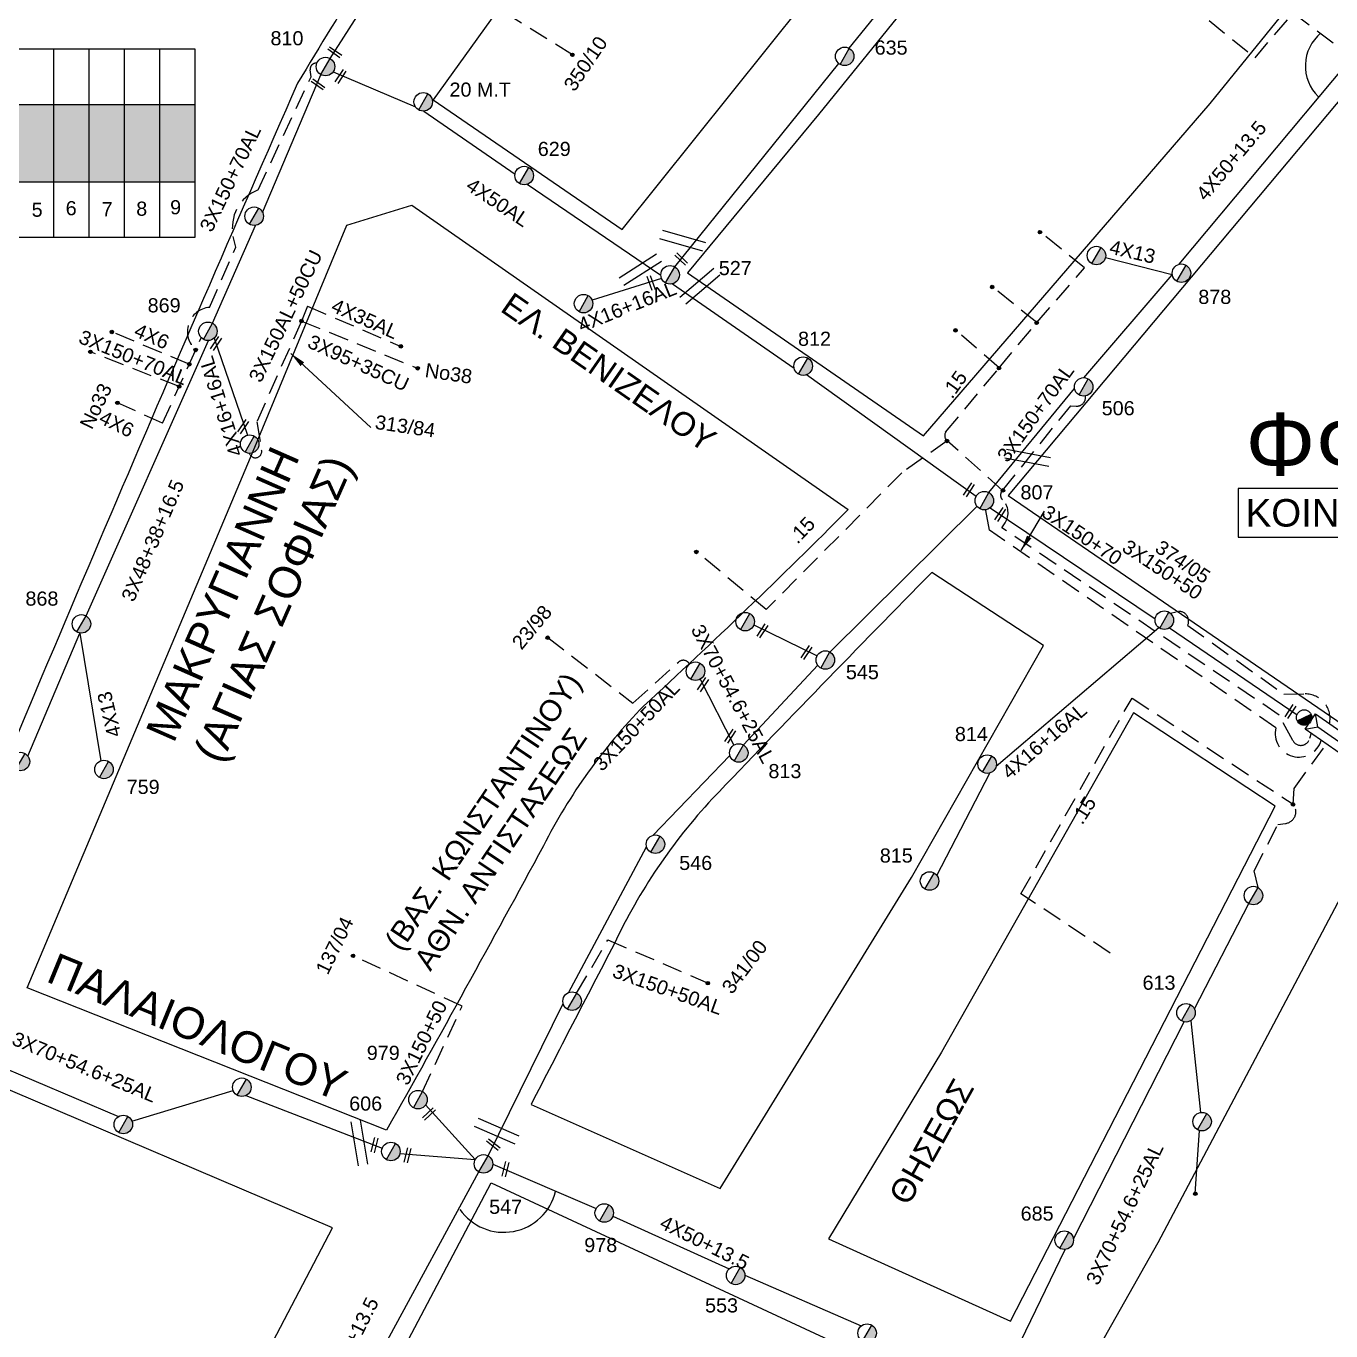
# Model space of a CAD drawing. Header units: millimetres. Extents: x 4486 to 5741, y 824 to 1856.
# Drawn here: x 5243.5 to 5409.6, y 1099.8 to 1265.9 of the extents above; entities that cross this region are included whole.
import ezdxf
from ezdxf.enums import TextEntityAlignment as Align

# ---------------------------------------------------------------- set-up
doc = ezdxf.new("R2010")
doc.units = ezdxf.units.MM
doc.linetypes.add('DASHED', pattern=[19.05, 12.7, -6.35])
for name, color, linetype in [('Ασφαλειοκιβώτια Χ.Τ 9 αναχωρήσεων', 7, 'Continuous'), ('Γέφυρες Εναερίου Δικτύου', 7, 'Continuous'), ('Γυμνά εναέρια ΧΤ (3Φ)   4x35AL', 7, 'Continuous'), ('Γυμνά εναέρια ΧΤ (3Φ)   4x50AL', 7, 'Continuous'), ('Γυμνά εναέρια ΧΤ και ΦΟΠ (3Φ)   4x16+16AL', 7, 'Continuous'), ('Επιγραφές - Σχήματα', 7, 'Continuous'), ('Καλώδια ΧΤ   3x150+50AL', 7, 'DASHED'), ('Καλώδια ΧΤ   3x150+70AL', 7, 'DASHED'), ('Καλώδια ΧΤ   3x150AL+50CU', 7, 'DASHED'), ('Καλώδια ΧΤ   3x48+38+16.5', 7, 'DASHED'), ('Καλώδια ΧΤ   3x95+35CU', 7, 'DASHED'), ('Καλώδια ΧΤ   4x13', 7, 'DASHED'), ('Καλώδια ΧΤ   4x50+13.5', 7, 'Continuous'), ('Μηχανική τομή', 7, 'Continuous'), ('Στύλος ΦΜ', 7, 'Continuous'), ('Στύλος ΦΜ @ 1', 7, 'Continuous'), ('Συνδέσεις', 7, 'Continuous'), ('Συνεστραμμένα ΧΤ   3x70+54.6+25AL', 7, 'SYN_LINE'), ('Τομή', 7, 'Continuous'), ('Υποσταθμός εναέριος 2 στύλων', 7, 'Continuous'), ('Υποσταθμός πόλεως', 7, 'Continuous'), ('Υπόβαθρο ΔΕΗ', 7, 'Continuous'), ('Υπόγεια Καλώδια Δικτύου ΧΤ   .15', 7, 'DASHED'), ('Υπόγεια καλώδια Παροχών ΧΤ   4x6', 7, 'DASHED')]:
    doc.layers.add(name, color=color, linetype=linetype)
doc.styles.get("Standard").update_dxf_attribs({"font": 'ARIAL.TTF'})
doc.linetypes.add('SYN_LINE', pattern='A,0.5,-0.0001,["/\\/\\/\\/",Standard,S=0.1,R=0,X=0,Y=-0.05],-0.25', length=0.7501)
doc.dimstyles.new('ISO-25', dxfattribs={"dimtxt": 2.5, "dimasz": 2.5, "dimexe": 1.25, "dimexo": 0.625, "dimtad": 1, "dimtxsty": 'Standard', "dimcen": 2.5, "dimadec": 0, "dimazin": 0, "dimtfac": 1, "dimtmove": 0, "dimatfit": 3, "dimfxl": 1, "dimarcsym": 0})

# ---------------------------------------------------------------- blocks, each defined once
blk = doc.blocks.new('ΥΠΑΡΧΩΝ ΤΣΙΜΕΝΤΕΝΙΟΣ ΣΤΥΛΟΣ')
at = {"layer": 'Στύλος ΦΜ'}
blk.add_hatch(color=7, dxfattribs=at).paths.add_polyline_path([(-1.29, -2.28, 0.574793), (2.62, 0, 0.268822), (1.3, 2.27)])
at = {"layer": 'Στύλος ΦΜ', "color": 7}
blk.add_line((-1.29, -2.28), (1.3, 2.27), dxfattribs=at)
blk.add_circle((0, 0), 2.62, dxfattribs=at)
at = {"layer": 'Στύλος ΦΜ', "flags": 4}
for tag, p in [('ΑΡΙΘΜΟΣ', (-4.68, 8.05)), ('ΤΥΠΟΣ', (-4.91, 3.03))]:
    blk.add_attdef(tag, p, '', height=4, dxfattribs=at)
blk = doc.blocks.new('ΥΠΟΣΤΑΘΜΟΣ ΕΝΑΕΡΙΟΣ ΕΠΙ 2 ΣΤΥΛΩΝ')
at = {"layer": 'Υποσταθμός εναέριος 2 στύλων', "linetype": 'Continuous'}
for points in [[(-11.97, -2.11, 0.574793), (-8.45, -0.07, 0.268822), (-9.64, 1.98)], [(9.68, -2.15, 0.574793), (13.19, -0.1, 0.268822), (12.01, 1.95)]]:
    blk.add_hatch(color=256, dxfattribs=at).paths.add_polyline_path(points)
for p, q in [((-11.97, -2.11), (-9.64, 1.98)), ((9.68, -2.15), (12.01, 1.95))]:
    blk.add_line(p, q, dxfattribs=at)
for centre in [(-10.81, -0.07), (10.84, -0.1)]:
    blk.add_circle(centre, 2.36, dxfattribs=at)
at = {"layer": 'Υποσταθμός πόλεως', "linetype": 'Continuous', "ltscale": 40}
blk.add_lwpolyline([(-8.57, 2.82), (8.57, 2.82), (8.57, -2.82), (-8.57, -2.82)], close=True, dxfattribs=at)
for points in [[(-5.75, 0), (-8.57, 2.82)], [(-8.57, -2.82), (-5.75, 0)], [(-5.75, 0), (5.75, 0)], [(5.75, 0), (8.57, 2.82)], [(8.57, -2.82), (5.75, 0)]]:
    blk.add_lwpolyline(points, dxfattribs=at)
at = {"layer": 'Υποσταθμός εναέριος 2 στύλων', "ltscale": 40, "flags": 1}
for tag, p in [('ΜΕΤΑΣΧΗΜΑΤΙΣΜΟΣ', (14.09, 2.51)), ('ΙΣΧΥΣ', (14.07, -0.28)), ('ΑΡΙΘΜΟΣ', (14.19, -3))]:
    blk.add_attdef(tag, p, '', height=1.8, dxfattribs=at)
blk = doc.blocks.new('ΑΣΦΑΛΕΙΟΚΙΒΩΤΙΟ ΥΠΟΣΤΑΘΜΟΥ 9 ΑΝΑΧΩΡΗΣΕΩΝ')
at = {"layer": 'Ασφαλειοκιβώτια Χ.Τ 9 αναχωρήσεων', "ltscale": 40}
for p, q in [((-23.8, 40.36), (24.02, 40.36)), ((-9.72, 40.36), (-9.72, -40.64)), ((9.94, 40.36), (9.94, -40.64)), ((-23.8, 31.36), (24.02, 31.36)), ((-23.8, 22.36), (24.02, 22.36)), ((-23.8, 13.36), (24.02, 13.36)), ((-23.8, 4.36), (24.02, 4.36)), ((-23.8, -4.64), (24.02, -4.64)), ((-23.8, -13.64), (24.02, -13.64)), ((-23.8, -22.64), (24.02, -22.64)), ((-23.8, -31.64), (24.02, -31.64))]:
    blk.add_line(p, q, dxfattribs=at)
at = {"layer": 'Ασφαλειοκιβώτια Χ.Τ 9 αναχωρήσεων'}
blk.add_lwpolyline([(-23.8, -40.64), (24.02, -40.64), (24.02, 40.36), (-23.8, 40.36)], close=True, dxfattribs=at)
for s, p in [('1', (-18.67, 37.12)), ('2', (-18.76, 28.01)), ('3', (-18.31, 18.64)), ('4', (-18.05, 9.99)), ('5', (-18.64, 1.02)), ('6', (-18.25, -7.64)), ('7', (-18.51, -16.8)), ('8', (-18.38, -25.61)), ('9', (-18.01, -34.24))]:
    blk.add_text(s, height=3.6, rotation=270, dxfattribs=at).set_placement(p)
at = {"layer": 'Ασφαλειοκιβώτια Χ.Τ 9 αναχωρήσεων', "ltscale": 40}
for tag, height, p in [('ΟΝΟΜΑ', 5, (-0.16, 44.31)), ('ΚΕΙΜΕΝΟ 1', 2, (17.06, 35.59)), ('ΚΕΙΜΕΝΟ 2', 2, (17.06, 26.88)), ('ΚΕΙΜΕΝΟ 3', 2, (17.06, 17.69)), ('ΚΕΙΜΕΝΟ 4', 2, (17.06, 8.71)), ('ΚΕΙΜΕΝΟ 5', 2, (17.06, -0.13)), ('ΚΕΙΜΕΝΟ 6', 2, (17.06, -9.05)), ('ΚΕΙΜΕΝΟ 7', 2, (17.06, -18.13)), ('ΚΕΙΜΕΝΟ 8', 2, (17.06, -26.85)), ('ΚΕΙΜΕΝΟ 9', 2, (17.06, -35.99)), ('ΣΧ', 2, (-0.1, -42.64))]:
    blk.add_attdef(tag, text='', height=height, dxfattribs=at).set_placement(p, align=Align.MIDDLE_CENTER)
blk = doc.blocks.new('ΤΟΜΗ')
at = {"layer": 'Τομή', "ltscale": 40}
for p, q in [((-5.68, 0), (5.68, 0)), ((5.68, -2.33), (-5.68, -2.33))]:
    blk.add_line(p, q, dxfattribs=at)
blk = doc.blocks.new('_ΣΥΝΔΕΣΗ')
at = {"layer": 'Συνδέσεις', "linetype": 'SYN_LINE', "ltscale": 40}
blk.add_hatch(color=256, dxfattribs=at).paths.add_polyline_path([(0.5, -0.01, 1), (-0.5, -0.01, 1)])
at = {"layer": 'Συνδέσεις'}
blk.add_circle((0, -0.01), 0.5, dxfattribs=at)
blk = doc.blocks.new('ΜΗΧΑΝΙΚΗ ΤΟΜΗ')
at = {"layer": 'Μηχανική τομή', "ltscale": 40}
for p, q in [((-1.89, 0.78), (1.89, 0.78)), ((1.89, 0), (-1.89, 0))]:
    blk.add_line(p, q, dxfattribs=at)

msp = doc.modelspace()

# ---------------------------------------------------------------- hatches: boundary and pattern name
at = {"layer": 'Ασφαλειοκιβώτια Χ.Τ 9 αναχωρήσεων', "ltscale": 0.2}
for color, points in [(5, [(5242.51, 1255.9), (5242.51, 1246.07), (5247.01, 1246.07), (5247.01, 1255.9)]), (6, [(5247.01, 1255.9), (5247.01, 1246.07), (5251.51, 1246.07), (5251.51, 1255.9)]), (151, [(5251.51, 1255.9), (5251.51, 1246.07), (5256.01, 1246.07), (5256.01, 1255.9)]), (27, [(5256.01, 1255.9), (5256.01, 1246.07), (5260.51, 1246.07), (5260.51, 1255.9)]), (30, [(5260.51, 1255.9), (5260.51, 1246.07), (5265.01, 1246.07), (5265.01, 1255.9)])]:
    msp.add_hatch(color=color, dxfattribs=at).paths.add_polyline_path(points)

# ---------------------------------------------------------------- linework, layer by layer
at = {"layer": 'Γέφυρες Εναερίου Δικτύου', "color": 5, "ltscale": 20}
for points in [[(5345.82, 1186.2), (5364.54, 1204.74)], [(5336.13, 1189.66), (5344.19, 1185.73)], [(5334.8, 1174.37), (5344.26, 1184.51)], [(5323.26, 1162.86), (5333.09, 1173.01)], [(5312.52, 1142.83), (5322.47, 1161.38)], [(5302.29, 1122.05), (5311.84, 1141.47)]]:
    msp.add_lwpolyline(points, dxfattribs=at)
at = {"layer": 'Γέφυρες Εναερίου Δικτύου', "color": 27, "linetype": 'DASHED', "ltscale": 0.2}
msp.add_lwpolyline([(5389.18, 1191.13), (5389.89, 1191.33, -0.646325), (5391.37, 1189.59), (5403.63, 1180.82), (5406.31, 1180.86, -0.480667), (5409.43, 1177.07, -4.169179)], format="xyb", dxfattribs=at)
at = {"layer": 'Γέφυρες Εναερίου Δικτύου', "color": 5, "linetype": 'SYN_LINE', "ltscale": 10}
msp.add_lwpolyline([(5329.28, 1182.73), (5333.59, 1174.35)], dxfattribs=at)
at = {"layer": 'Γέφυρες Εναερίου Δικτύου', "color": 1, "linetype": 'DASHED', "ltscale": 0.2}
msp.add_lwpolyline([(5293.95, 1130.24), (5298.99, 1141.13), (5285.06, 1147.54)], dxfattribs=at)
at = {"layer": 'Γέφυρες Εναερίου Δικτύου', "color": 1, "ltscale": 20}
msp.add_lwpolyline([(5300.67, 1121.58), (5294.33, 1128.53)], dxfattribs=at)
at = {"layer": 'Γέφυρες Εναερίου Δικτύου', "color": 1, "linetype": 'SYN_LINE', "ltscale": 10}
msp.add_lwpolyline([(5291.07, 1122.34), (5300.67, 1121.58)], dxfattribs=at)
at = {"layer": 'Γυμνά εναέρια ΧΤ (3Φ)   4x35AL', "color": 6, "linetype": 'DASHED', "ltscale": 0.2}
msp.add_lwpolyline([(5279.32, 1230.22), (5291.18, 1225.11)], dxfattribs=at)
at = {"layer": 'Γυμνά εναέρια ΧΤ (3Φ)   4x50AL', "color": 30, "ltscale": 0.2}
for points in [[(5282.56, 1260.06), (5293.05, 1255.59)], [(5294.1, 1255.07), (5305.73, 1247.04)], [(5307.27, 1245.75), (5324.29, 1234.19)]]:
    msp.add_lwpolyline(points, dxfattribs=at)
at = {"layer": 'Γυμνά εναέρια ΧΤ και ΦΟΠ (3Φ)   4x16+16AL', "color": 30, "ltscale": 0.2}
msp.add_lwpolyline([(5324.39, 1233.74), (5315.54, 1230.99)], dxfattribs=at)
at = {"layer": 'Γυμνά εναέρια ΧΤ και ΦΟΠ (3Φ)   4x16+16AL', "color": 6, "linetype": 'Continuous', "ltscale": 0.2}
msp.add_lwpolyline([(5267.4, 1226.15), (5271.67, 1213.81)], dxfattribs=at)
at = {"layer": 'Γυμνά εναέρια ΧΤ και ΦΟΠ (3Φ)   4x16+16AL', "color": 27, "ltscale": 0.2}
for points in [[(5367, 1171.68), (5387.68, 1189.31)], [(5359.43, 1157.76), (5366.17, 1170.79)]]:
    msp.add_lwpolyline(points, dxfattribs=at)
at = {"layer": 'Επιγραφές - Σχήματα', "color": 190}
msp.add_lwpolyline([(5397.79, 1200.84), (5433.3, 1200.84), (5433.3, 1207.01), (5397.79, 1207.01)], close=True, dxfattribs=at)
at = {"layer": 'Επιγραφές - Σχήματα', "ltscale": 0.2}
for centre, radius, start, end in [((5411.77, 1260.81), 5.42, 129.8229, 225.9516), ((5304.28, 1119.12), 6.8, 214.7444, 346.3994)]:
    msp.add_arc(centre, radius, start, end, dxfattribs=at)
at = {"layer": 'Καλώδια ΧΤ   3x150+50AL', "color": 133, "ltscale": 0.2}
msp.add_lwpolyline([(5313.03, 1262.24), (5302.43, 1268.82), (5308.19, 1276.92), (5309.18, 1276.78, 0.316901), (5310.13, 1277.27, -0.442261)], format="xyb", dxfattribs=at)
at = {"layer": 'Καλώδια ΧΤ   3x150+50AL', "color": 5, "ltscale": 0.2}
msp.add_lwpolyline([(5309.92, 1188.03), (5320.73, 1179.68), (5326.53, 1184.91, -0.486032), (5327.95, 1184.66, 0.597027)], format="xyb", dxfattribs=at)
msp.add_lwpolyline([(5313.57, 1142.77), (5317.55, 1149.55), (5330.31, 1144.06)], dxfattribs=at)
at = {"layer": 'Καλώδια ΧΤ   3x150+70AL', "color": 30, "ltscale": 0.2}
msp.add_lwpolyline([(5265.07, 1224.66, -0.660134), (5266.83, 1230.08), (5270.16, 1237.75), (5269.85, 1239.11, -0.370469), (5273.02, 1245.04), (5279.75, 1259.44), (5279.64, 1260.33, -0.49173), (5280.49, 1261.16)], format="xyb", dxfattribs=at)
for points in [[(5260.86, 1215.32), (5265.77, 1226.21)], [(5262.96, 1219.99), (5251.68, 1224.41)]]:
    msp.add_lwpolyline(points, dxfattribs=at)
at = {"layer": 'Καλώδια ΧΤ   3x150+70AL', "color": 62, "ltscale": 0.2}
msp.add_lwpolyline([(5367.81, 1206.76), (5376.48, 1217.55), (5377.16, 1217.5, 0.474308), (5378.36, 1218.79, 10.859075)], format="xyb", dxfattribs=at)
at = {"layer": 'Καλώδια ΧΤ   3x150+70AL', "color": 5, "linetype": 'DASHED', "ltscale": 0.2}
msp.add_lwpolyline([(5402.6, 1176.56), (5366.14, 1201.71), (5365.67, 1204.31)], dxfattribs=at)
msp.add_arc((5405.51, 1175.82), 3, 165.7271, 343.0442, dxfattribs=at)
at = {"layer": 'Καλώδια ΧΤ   3x150AL+50CU', "color": 6, "ltscale": 0.2}
msp.add_lwpolyline([(5279.32, 1230.22), (5278.54, 1228.34), (5272.84, 1215.49), (5273.46, 1211.88, -0.931158), (5271.89, 1211.49, -0.674194)], format="xyb", dxfattribs=at)
at = {"layer": 'Καλώδια ΧΤ   3x48+38+16.5', "color": 6, "linetype": 'Continuous', "ltscale": 0.2}
for points in [[(5251.1, 1190.8), (5266.68, 1225.86)], [(5243.69, 1172.96), (5250.31, 1188.62)]]:
    msp.add_lwpolyline(points, dxfattribs=at)
at = {"layer": 'Καλώδια ΧΤ   3x95+35CU', "color": 6, "ltscale": 0.2}
msp.add_lwpolyline([(5278.54, 1228.34), (5293.33, 1222.31)], dxfattribs=at)
at = {"layer": 'Καλώδια ΧΤ   4x13', "color": 62, "linetype": 'Continuous', "ltscale": 0.2}
msp.add_lwpolyline([(5389.41, 1234.21), (5380.9, 1236.4)], dxfattribs=at)
at = {"layer": 'Καλώδια ΧΤ   4x13', "color": 6, "linetype": 'Continuous', "ltscale": 0.2}
msp.add_lwpolyline([(5250.31, 1188.62), (5252.98, 1172.35)], dxfattribs=at)
at = {"layer": 'Καλώδια ΧΤ   4x50+13.5', "color": 133, "ltscale": 0.2}
for points in [[(5348.28, 1263.06), (5369.31, 1289.02)], [(5326.05, 1235.24), (5346.95, 1261.12)]]:
    msp.add_lwpolyline(points, dxfattribs=at)
at = {"layer": 'Καλώδια ΧΤ   4x50+13.5', "color": 62, "ltscale": 0.2}
for points in [[(5390.27, 1235.56), (5411.57, 1261.02)], [(5378.14, 1221.12), (5389.41, 1234.21)], [(5366.05, 1206.49), (5376.96, 1219.76)]]:
    msp.add_lwpolyline(points, dxfattribs=at)
at = {"layer": 'Καλώδια ΧΤ   4x50+13.5', "color": 27, "ltscale": 0.2}
for points in [[(5325.78, 1233.08), (5341.26, 1222.33)], [(5342.85, 1221.51), (5364.44, 1206.05)], [(5366.23, 1204.57), (5387.23, 1190.42)], [(5389.07, 1189.28), (5405.29, 1178.22)]]:
    msp.add_lwpolyline(points, dxfattribs=at)
at = {"layer": 'Καλώδια ΧΤ   4x50+13.5', "color": 1, "ltscale": 0.2}
for points in [[(5289.19, 1098.03), (5301.13, 1120)], [(5302.89, 1121), (5316.04, 1115.34)], [(5318.18, 1114.37), (5332.98, 1107.67)], [(5334.99, 1106.86), (5349.8, 1100.4)]]:
    msp.add_lwpolyline(points, dxfattribs=at)
at = {"layer": 'Συνεστραμμένα ΧΤ   3x70+54.6+25AL', "color": 30, "ltscale": 20}
for points in [[(5282.17, 1261.75), (5293.6, 1279.64)], [(5273.59, 1242.16), (5281.01, 1259.7)], [(5267.2, 1228.05), (5272.66, 1240.51)]]:
    msp.add_lwpolyline(points, dxfattribs=at)
at = {"layer": 'Συνεστραμμένα ΧΤ   3x70+54.6+25AL', "color": 173, "ltscale": 20}
for points in [[(5392.23, 1140.76), (5399.16, 1154.17)], [(5376.82, 1111.47), (5390.92, 1139.12)], [(5392.85, 1125.28), (5392.28, 1117.27)], [(5367.67, 1093.38), (5375.76, 1110.14)]]:
    msp.add_lwpolyline(points, dxfattribs=at)
at = {"layer": 'Συνεστραμμένα ΧΤ   3x70+54.6+25AL', "color": 173, "ltscale": 15}
msp.add_lwpolyline([(5391.76, 1139.26), (5393, 1127.57)], dxfattribs=at)
at = {"layer": 'Συνεστραμμένα ΧΤ   3x70+54.6+25AL', "color": 2, "ltscale": 20}
for points in [[(5239.04, 1133.95), (5255.22, 1127.05)], [(5271.47, 1129.74), (5288.82, 1123.03)]]:
    msp.add_lwpolyline(points, dxfattribs=at)
at = {"layer": 'Συνεστραμμένα ΧΤ   3x70+54.6+25AL', "color": 2, "ltscale": 15}
msp.add_lwpolyline([(5256.95, 1126.47), (5269.85, 1130.36)], dxfattribs=at)
at = {"layer": 'Υπόβαθρο ΔΕΗ', "ltscale": 0.2}
for points in [[(5391.48, 1397.06), (5345.42, 1326.19), (5295.29, 1256.5), (5319.38, 1239.99), (5384.11, 1320.83), (5419.9, 1370.22)], [(5427.86, 1362.06), (5391.74, 1313.07), (5344.38, 1254.63), (5327.7, 1234.48), (5357.72, 1213.71), (5394.21, 1256.03), (5435.73, 1307.22), (5456.37, 1333.46)], [(5384.47, 1178.47), (5360.03, 1135.24), (5345.63, 1111.51), (5368.81, 1101.01), (5402.52, 1166.58)], [(5248.05, 1047.15), (5282.48, 1112.89), (5238.85, 1131.46), (5218.74, 1059.2)], [(5324.46, 1015.66), (5261.82, 1041.16), (5302.69, 1118.6), (5362, 1091.04)]]:
    msp.add_lwpolyline(points, close=True, dxfattribs=at)
for points in [[(5466.07, 1322.81), (5414.01, 1260.42), (5368.53, 1206.13), (5414.25, 1174.8), (5449.98, 1219.9), (5422.86, 1242.41)], [(5411.36, 1073.28), (5379.14, 1096.02), (5387.63, 1111.02), (5412.81, 1158.67), (5456.7, 1122.83), (5501.59, 1089.57)]]:
    msp.add_lwpolyline(points, dxfattribs=at)
for points in [[(5284.3, 1240.55), (5292.57, 1243.07), (5348.13, 1204.33, -0.011441), (5322.08, 1179.32, 0.074741), (5309.33, 1161.52, -0.004444), (5289.38, 1125.34), (5243.6, 1143.46), (5272.37, 1211.77)], [(5358.78, 1196.32, 0.003849), (5330.84, 1167.5, 0.076625), (5318.34, 1149.02, 0.000632), (5307.76, 1128.59), (5331.85, 1117.92), (5356.19, 1157.49), (5372.99, 1187.03)]]:
    msp.add_lwpolyline(points, format="xyb", close=True, dxfattribs=at)
for centre, radius, start, end in [((6948.33, 252), 1950.16, 148.43504, 148.92482), ((10084.45, -857.84), 5251.76, 156.23436, 157.53889)]:
    msp.add_arc(centre, radius, start, end, dxfattribs=at)
at = {"layer": 'Υπόγεια Καλώδια Δικτύου ΧΤ   .15', "color": 62, "ltscale": 0.2}
for points in [[(5394.1, 1266.6), (5399.94, 1261.86), (5404.81, 1267.56), (5411.73, 1262.35)], [(5372.15, 1228.13), (5366.51, 1232.7)], [(5367.36, 1222.37), (5361.84, 1227.17)], [(5360.73, 1213.09), (5354.99, 1209.02), (5337.68, 1191.6), (5328.84, 1198.96)]]:
    msp.add_lwpolyline(points, dxfattribs=at)
msp.add_lwpolyline([(5407.07, 1175.85), (5406.89, 1175.17, -0.687701), (5404.74, 1174.95), (5403.02, 1178.16), (5367.71, 1202.01), (5368.12, 1202.64, 0.362148), (5367.78, 1205.59, -0.43985), (5367.81, 1206.76), (5360.73, 1213.09, -0.351374), (5360.55, 1214.19), (5367.36, 1222.37), (5372.15, 1228.13), (5378.24, 1235.09), (5372.59, 1239.69)], format="xyb", dxfattribs=at)
at = {"layer": 'Υπόγεια Καλώδια Δικτύου ΧΤ   .15', "color": 173, "ltscale": 0.2}
msp.add_lwpolyline([(5381.5, 1147.88), (5370.14, 1155.42), (5384.28, 1180.34), (5404.81, 1166.82), (5404.92, 1168.83), (5409.03, 1174.49)], dxfattribs=at)
msp.add_lwpolyline([(5400.33, 1156.22), (5399.84, 1158.35), (5402.86, 1164.26), (5403.81, 1164.37, 0.589397), (5404.81, 1166.82, 1.032163)], format="xyb", dxfattribs=at)
at = {"layer": 'Υπόγεια καλώδια Παροχών ΧΤ   4x6', "color": 30, "ltscale": 0.2}
for points in [[(5264.25, 1222.83), (5254.42, 1226.95)], [(5260.86, 1215.32), (5255.13, 1217.93)]]:
    msp.add_lwpolyline(points, dxfattribs=at)

# ---------------------------------------------------------------- block references
at = {"layer": 'Ασφαλειοκιβώτια Χ.Τ 9 αναχωρήσεων', "xscale": 0.5, "yscale": 0.5, "zscale": 0.5, "rotation": 90}
msp.add_blockref('ΑΣΦΑΛΕΙΟΚΙΒΩΤΙΟ ΥΠΟΣΤΑΘΜΟΥ 9 ΑΝΑΧΩΡΗΣΕΩΝ', (5244.69, 1250.93), dxfattribs=at)
at = {"layer": 'Μηχανική τομή'}
for p, xscale, yscale, zscale, rotation in [((5282.88, 1262.72), 0.5000000000004351, 0.5000000000004351, 0.5000000000004351, 144.9611219775063), ((5283.67, 1259.36), 0.500000000000366, 0.500000000000366, 0.500000000000366, 56.18021231137336), ((5280.75, 1258.62), 0.5000000000004351, 0.5000000000004351, 0.5000000000004351, 144.9611219775063), ((5326.74, 1236.08), 0.5000000000001449, 0.5000000000001449, 0.5000000000001449, 316.4187213546622), ((5322.88, 1233.1), 0.5000000000000862, 0.5000000000000862, 0.5000000000000862, 289.8575166942646), ((5267.82, 1225.36), 0.500000000000366, 0.500000000000366, 0.500000000000366, 56.18021231137336), ((5271.27, 1214.78), 0.500000000000366, 0.500000000000366, 0.500000000000366, 56.18021231137336), ((5363.35, 1206.94), 0.5000000000000479, 0.5000000000000479, 0.5000000000000479, 236.1156723713489), ((5367.34, 1203.81), 0.5000000000000479, 0.5000000000000479, 0.5000000000000479, 236.1156723713489), ((5337.06, 1189), 0.5000000000000479, 0.5000000000000479, 0.5000000000000479, 236.1156723713489), ((5342.67, 1186.26), 0.5000000000000479, 0.5000000000000479, 0.5000000000000479, 236.1156723713489), ((5329.49, 1182.15), 0.5000000000000479, 0.5000000000000479, 0.5000000000000479, 236.1156723713489), ((5404.29, 1178.74), 0.5000000000000479, 0.5000000000000479, 0.5000000000000479, 236.1156723713489), ((5332.96, 1175.6), 0.5000000000000479, 0.5000000000000479, 0.5000000000000479, 236.1156723713489), ((5294.63, 1127.53), 0.5000000000007264, 0.5000000000007264, 0.5000000000007264, 223.6688777806952), ((5287.65, 1123.47), 0.5000000000006952, 0.5000000000006952, 0.5000000000006952, 255.6700146262575), ((5291.86, 1122.16), 0.5000000000006952, 0.5000000000006952, 0.5000000000006952, 255.6700146262575), ((5302.84, 1123.33), 0.5000000000006791, 0.5000000000006791, 0.5000000000006791, 322.468232636331), ((5304.33, 1120.4), 0.5000000000006952, 0.5000000000006952, 0.5000000000006952, 255.6700146262575)]:
    msp.add_blockref('ΜΗΧΑΝΙΚΗ ΤΟΜΗ', p, dxfattribs=dict(at, xscale=xscale, yscale=yscale, zscale=zscale, rotation=rotation))
at = {"layer": 'Στύλος ΦΜ @ 1', "ltscale": 40}
ref = msp.add_blockref('ΥΠΑΡΧΩΝ ΤΣΙΜΕΝΤΕΝΙΟΣ ΣΤΥΛΟΣ', (5281.59, 1260.73), dxfattribs=dict(at, xscale=0.4499999999998181, yscale=0.4499999999998181, zscale=0.4499999999998181))
ref.add_attrib('ΤΥΠΟΣ', '810', (5274.59, 1263.44), dxfattribs={"layer": 'Στύλος ΦΜ', "height": 1.8, "flags": 4})
ref = msp.add_blockref('ΥΠΑΡΧΩΝ ΤΣΙΜΕΝΤΕΝΙΟΣ ΣΤΥΛΟΣ', (5347.7, 1262.03), dxfattribs=dict(at, xscale=0.4499999999998181, yscale=0.4499999999998181, zscale=0.4499999999998181))
ref.add_attrib('ΤΥΠΟΣ', '635', (5351.51, 1262.25), dxfattribs={"layer": 'Στύλος ΦΜ', "height": 1.8, "flags": 4})
ref = msp.add_blockref('ΥΠΑΡΧΩΝ ΤΣΙΜΕΝΤΕΝΙΟΣ ΣΤΥΛΟΣ', (5294.04, 1256.24), dxfattribs=dict(at, xscale=0.4499999999998181, yscale=0.4499999999998181, zscale=0.4499999999998181))
ref.add_attrib('ΤΥΠΟΣ', '20 M.T', (5297.38, 1256.9), dxfattribs={"layer": 'Στύλος ΦΜ', "height": 1.8, "flags": 4})
ref = msp.add_blockref('ΥΠΑΡΧΩΝ ΤΣΙΜΕΝΤΕΝΙΟΣ ΣΤΥΛΟΣ', (5306.89, 1246.86), dxfattribs=dict(at, xscale=0.4499999999998181, yscale=0.4499999999998181, zscale=0.4499999999998181))
ref.add_attrib('ΤΥΠΟΣ', '629', (5308.62, 1249.35), dxfattribs={"layer": 'Στύλος ΦΜ', "height": 1.8, "flags": 4})
at = {"layer": 'Στύλος ΦΜ @ 1', "ltscale": 40, "xscale": 0.4499999999998181, "yscale": 0.4499999999998181, "zscale": 0.4499999999998181}
for p in [(5272.51, 1241.68), (5379.75, 1236.67), (5314.45, 1230.55), (5271.94, 1212.67), (5335.03, 1190.07), (5388.39, 1190.25), (5328.7, 1183.75), (5242.75, 1172.25), (5399.74, 1155.19), (5312.99, 1141.75), (5270.94, 1130.79), (5255.85, 1126.05), (5393.2, 1126.41), (5350.55, 1099.49)]:
    msp.add_blockref('ΥΠΑΡΧΩΝ ΤΣΙΜΕΝΤΕΝΙΟΣ ΣΤΥΛΟΣ', p, dxfattribs=at)
at = {"layer": 'Στύλος ΦΜ @ 1', "ltscale": 40}
ref = msp.add_blockref('ΥΠΑΡΧΩΝ ΤΣΙΜΕΝΤΕΝΙΟΣ ΣΤΥΛΟΣ', (5325.47, 1234.22), dxfattribs=dict(at, xscale=0.4499999999998181, yscale=0.4499999999998181, zscale=0.4499999999998181))
ref.add_attrib('ΤΥΠΟΣ', '527', (5331.67, 1234.18), dxfattribs={"layer": 'Στύλος ΦΜ', "height": 1.8, "flags": 4})
ref = msp.add_blockref('ΥΠΑΡΧΩΝ ΤΣΙΜΕΝΤΕΝΙΟΣ ΣΤΥΛΟΣ', (5390.57, 1234.42), dxfattribs=dict(at, xscale=0.4499999999998181, yscale=0.4499999999998181, zscale=0.4499999999998181))
ref.add_attrib('ΤΥΠΟΣ', '878', (5392.72, 1230.51), dxfattribs={"layer": 'Στύλος ΦΜ', "height": 1.8, "flags": 4})
ref = msp.add_blockref('ΥΠΑΡΧΩΝ ΤΣΙΜΕΝΤΕΝΙΟΣ ΣΤΥΛΟΣ', (5266.62, 1227.03), dxfattribs=dict(at, xscale=0.4499999999998181, yscale=0.4499999999998181, zscale=0.4499999999998181))
ref.add_attrib('ΤΥΠΟΣ', '869', (5258.95, 1229.44), dxfattribs={"layer": 'Στύλος ΦΜ', "height": 1.8, "flags": 4})
ref = msp.add_blockref('ΥΠΑΡΧΩΝ ΤΣΙΜΕΝΤΕΝΙΟΣ ΣΤΥΛΟΣ', (5342.41, 1222.6), dxfattribs=dict(at, xscale=0.4499999999998181, yscale=0.4499999999998181, zscale=0.4499999999998181))
ref.add_attrib('ΤΥΠΟΣ', '812', (5341.76, 1225.18), dxfattribs={"layer": 'Στύλος ΦΜ', "height": 1.8, "flags": 4})
ref = msp.add_blockref('ΥΠΑΡΧΩΝ ΤΣΙΜΕΝΤΕΝΙΟΣ ΣΤΥΛΟΣ', (5378.12, 1219.95), dxfattribs=dict(at, xscale=0.4499999999998181, yscale=0.4499999999998181, zscale=0.4499999999998181))
ref.add_attrib('ΤΥΠΟΣ', '506', (5380.42, 1216.34), dxfattribs={"layer": 'Στύλος ΦΜ', "height": 1.8, "flags": 4})
ref = msp.add_blockref('ΥΠΑΡΧΩΝ ΤΣΙΜΕΝΤΕΝΙΟΣ ΣΤΥΛΟΣ', (5365.47, 1205.47), dxfattribs=dict(at, xscale=0.4499999999998181, yscale=0.4499999999998181, zscale=0.4499999999998181))
ref.add_attrib('ΤΥΠΟΣ', '807', (5370.08, 1205.63), dxfattribs={"layer": 'Στύλος ΦΜ', "height": 1.8, "flags": 4})
ref = msp.add_blockref('ΥΠΑΡΧΩΝ ΤΣΙΜΕΝΤΕΝΙΟΣ ΣΤΥΛΟΣ', (5250.52, 1189.78), dxfattribs=dict(at, xscale=0.4499999999998181, yscale=0.4499999999998181, zscale=0.4499999999998181))
ref.add_attrib('ΤΥΠΟΣ', '868', (5243.39, 1192.1), dxfattribs={"layer": 'Στύλος ΦΜ', "height": 1.8, "flags": 4})
ref = msp.add_blockref('ΥΠΑΡΧΩΝ ΤΣΙΜΕΝΤΕΝΙΟΣ ΣΤΥΛΟΣ', (5345.23, 1185.18), dxfattribs=dict(at, xscale=0.4499999999998181, yscale=0.4499999999998181, zscale=0.4499999999998181))
ref.add_attrib('ΤΥΠΟΣ', '545', (5347.85, 1182.74), dxfattribs={"layer": 'Στύλος ΦΜ', "height": 1.8, "flags": 4})
ref = msp.add_blockref('ΥΠΑΡΧΩΝ ΤΣΙΜΕΝΤΕΝΙΟΣ ΣΤΥΛΟΣ', (5365.84, 1171.93), dxfattribs=dict(at, xscale=0.4499999999998181, yscale=0.4499999999998181, zscale=0.4499999999998181))
ref.add_attrib('ΤΥΠΟΣ', '814', (5361.73, 1174.86), dxfattribs={"layer": 'Στύλος ΦΜ', "height": 1.8, "flags": 4})
ref = msp.add_blockref('ΥΠΑΡΧΩΝ ΤΣΙΜΕΝΤΕΝΙΟΣ ΣΤΥΛΟΣ', (5334.21, 1173.35), dxfattribs=dict(at, xscale=0.4499999999998181, yscale=0.4499999999998181, zscale=0.4499999999998181))
ref.add_attrib('ΤΥΠΟΣ', '813', (5337.99, 1170.14), dxfattribs={"layer": 'Στύλος ΦΜ', "height": 1.8, "flags": 4})
ref = msp.add_blockref('ΥΠΑΡΧΩΝ ΤΣΙΜΕΝΤΕΝΙΟΣ ΣΤΥΛΟΣ', (5253.39, 1171.25), dxfattribs=dict(at, xscale=0.4499999999998181, yscale=0.4499999999998181, zscale=0.4499999999998181))
ref.add_attrib('ΤΥΠΟΣ', '759', (5256.28, 1168.13), dxfattribs={"layer": 'Στύλος ΦΜ', "height": 1.8, "flags": 4})
ref = msp.add_blockref('ΥΠΑΡΧΩΝ ΤΣΙΜΕΝΤΕΝΙΟΣ ΣΤΥΛΟΣ', (5323.6, 1161.73), dxfattribs=dict(at, xscale=0.4499999999998181, yscale=0.4499999999998181, zscale=0.4499999999998181))
ref.add_attrib('ΤΥΠΟΣ', '546', (5326.63, 1158.45), dxfattribs={"layer": 'Στύλος ΦΜ', "height": 1.8, "flags": 4})
ref = msp.add_blockref('ΥΠΑΡΧΩΝ ΤΣΙΜΕΝΤΕΝΙΟΣ ΣΤΥΛΟΣ', (5358.5, 1157.04), dxfattribs=dict(at, xscale=0.4499999999998181, yscale=0.4499999999998181, zscale=0.4499999999998181))
ref.add_attrib('ΤΥΠΟΣ', '815', (5352.17, 1159.39), dxfattribs={"layer": 'Στύλος ΦΜ', "height": 1.8, "flags": 4})
ref = msp.add_blockref('ΥΠΑΡΧΩΝ ΤΣΙΜΕΝΤΕΝΙΟΣ ΣΤΥΛΟΣ', (5391.16, 1140.27), dxfattribs=dict(at, xscale=0.4499999999998181, yscale=0.4499999999998181, zscale=0.4499999999998181))
ref.add_attrib('ΤΥΠΟΣ', '613', (5385.62, 1143.2), dxfattribs={"layer": 'Στύλος ΦΜ', "height": 1.8, "flags": 4})
ref = msp.add_blockref('ΥΠΑΡΧΩΝ ΤΣΙΜΕΝΤΕΝΙΟΣ ΣΤΥΛΟΣ', (5293.37, 1129.21), dxfattribs=dict(at, xscale=0.4499999999998181, yscale=0.4499999999998181, zscale=0.4499999999998181))
ref.add_attrib('ΤΥΠΟΣ', '979', (5286.85, 1134.27), dxfattribs={"layer": 'Στύλος ΦΜ', "height": 1.8, "flags": 4})
ref = msp.add_blockref('ΥΠΑΡΧΩΝ ΤΣΙΜΕΝΤΕΝΙΟΣ ΣΤΥΛΟΣ', (5289.92, 1122.61), dxfattribs=dict(at, xscale=0.4499999999998181, yscale=0.4499999999998181, zscale=0.4499999999998181))
ref.add_attrib('ΤΥΠΟΣ', '606', (5284.61, 1127.81), dxfattribs={"layer": 'Στύλος ΦΜ', "height": 1.8, "flags": 4})
ref = msp.add_blockref('ΥΠΑΡΧΩΝ ΤΣΙΜΕΝΤΕΝΙΟΣ ΣΤΥΛΟΣ', (5301.71, 1121.03), dxfattribs=dict(at, xscale=0.4499999999998181, yscale=0.4499999999998181, zscale=0.4499999999998181))
ref.add_attrib('ΑΡΙΘΜΟΣ', '547', (5302.43, 1114.67), dxfattribs={"layer": 'Στύλος ΦΜ', "height": 1.8, "flags": 4})
ref = msp.add_blockref('ΥΠΑΡΧΩΝ ΤΣΙΜΕΝΤΕΝΙΟΣ ΣΤΥΛΟΣ', (5317.08, 1114.78), dxfattribs=dict(at, xscale=0.4499999999998181, yscale=0.4499999999998181, zscale=0.4499999999998181))
ref.add_attrib('ΤΥΠΟΣ', '978', (5314.54, 1109.8), dxfattribs={"layer": 'Στύλος ΦΜ', "height": 1.8, "flags": 4})
ref = msp.add_blockref('ΥΠΑΡΧΩΝ ΤΣΙΜΕΝΤΕΝΙΟΣ ΣΤΥΛΟΣ', (5375.65, 1111.32), dxfattribs=dict(at, xscale=0.4499999999998181, yscale=0.4499999999998181, zscale=0.4499999999998181))
ref.add_attrib('ΤΥΠΟΣ', '685', (5370.1, 1113.81), dxfattribs={"layer": 'Στύλος ΦΜ', "height": 1.8, "flags": 4})
ref = msp.add_blockref('ΥΠΑΡΧΩΝ ΤΣΙΜΕΝΤΕΝΙΟΣ ΣΤΥΛΟΣ', (5333.81, 1106.83), dxfattribs=dict(at, xscale=0.4499999999998181, yscale=0.4499999999998181, zscale=0.4499999999998181))
ref.add_attrib('ΤΥΠΟΣ', '553', (5329.92, 1102.12), dxfattribs={"layer": 'Στύλος ΦΜ', "height": 1.8, "flags": 4})
at = {"layer": 'Συνδέσεις', "xscale": 0.4499999999998181, "yscale": 0.4499999999998181, "zscale": 0.4499999999998181}
for p in [(5313.03, 1262.23), (5372.56, 1239.66), (5366.48, 1232.67), (5278.54, 1228.34), (5372.13, 1228.11), (5254.39, 1226.95), (5361.81, 1227.15), (5251.66, 1224.42), (5265.07, 1224.66), (5291.18, 1225.12), (5264.25, 1222.84), (5293.33, 1222.32), (5367.34, 1222.34), (5262.96, 1220), (5255.1, 1217.93), (5360.72, 1213.08), (5367.86, 1206.78), (5328.81, 1198.94), (5309.89, 1188.03), (5404.78, 1166.8), (5285.1, 1147.53), (5330.28, 1144.04), (5392.34, 1117.24)]:
    msp.add_blockref('_ΣΥΝΔΕΣΗ', p, dxfattribs=at)
at = {"layer": 'Τομή'}
for p, xscale, yscale, zscale, rotation in [((5327.23, 1239.13), 0.500000000000011, 0.500000000000011, 0.500000000000011, 343.7542482259635), ((5321.36, 1235.37), 0.5000000000000179, 0.5000000000000179, 0.5000000000000179, 32.52564386392329), ((5328.88, 1233.22), 0.4999999999999941, 0.4999999999999941, 0.4999999999999941, 40.04641174799648), ((5371.11, 1211.5), 0.5000000000000031, 0.5000000000000031, 0.5000000000000031, 349.3399933788514), ((5286.49, 1123.78), 0.5000000000000846, 0.5000000000000846, 0.5000000000000846, 279.4709946880015), ((5303.62, 1125.73), 0.5000000000000008, 0.5000000000000008, 0.5000000000000008, 336.5715583934266)]:
    msp.add_blockref('ΤΟΜΗ', p, dxfattribs=dict(at, xscale=xscale, yscale=yscale, zscale=zscale, rotation=rotation))
at = {"layer": 'Υποσταθμός εναέριος 2 στύλων', "xscale": 0.4176092310177058, "yscale": 0.4176092310177058, "zscale": 0.4176092310177058, "rotation": 325.1597094279931}
msp.add_blockref('ΥΠΟΣΤΑΘΜΟΣ ΕΝΑΕΡΙΟΣ ΕΠΙ 2 ΣΤΥΛΩΝ', (5409.92, 1175.3), dxfattribs=at)

# ---------------------------------------------------------------- texts
at = {"layer": 'Γυμνά εναέρια ΧΤ (3Φ)   4x35AL', "ltscale": 0.2}
msp.add_text('4X35AL', height=1.8, rotation=335.9857, dxfattribs=at).set_placement((5286.62, 1228.63), align=Align.MIDDLE)
at = {"layer": 'Γυμνά εναέρια ΧΤ (3Φ)   4x50AL', "ltscale": 0.2}
msp.add_text('4X50AL', height=1.8, rotation=326.3348, dxfattribs=at).set_placement((5303.55, 1243.45), align=Align.MIDDLE)
at = {"layer": 'Γυμνά εναέρια ΧΤ και ΦΟΠ (3Φ)   4x16+16AL', "ltscale": 0.2}
for rotation, p in [(21.8796, (5319.99, 1230.18)), (107.2968, (5268.29, 1217.48)), (40.7146, (5373.11, 1174.89))]:
    msp.add_text('4X16+16AL', height=1.8, rotation=rotation, dxfattribs=at).set_placement(p, align=Align.MIDDLE)
at = {"layer": 'Επιγραφές - Σχήματα', "ltscale": 0.2, "attachment_point": 1}
for s, insert, char_height, width, rotation in [('350/10', (5311.8, 1258.43), 1.8, 6.948, 55.8954), ('ΕΛ. ΒΕΝΙΖΕΛΟΥ', (5305.41, 1232.14), 3, 59.4384, 325.2428), ('Νο38', (5294.43, 1223), 1.8, 6.948, 351.6397), ('Νο33', (5250.23, 1215.2), 1.8, 6.948, 64.1216), ('313/84', (5288.07, 1216.4), 1.8, 6.948, 351.6397), ('ΜΑΚΡΥΓΙΑΝΝΗ\\P(ΑΓΙΑΣ ΣΟΦΙΑΣ)', (5258.6, 1176.08), 4, 59.4384, 66.2474), ('374/05', (5388.06, 1200.57), 1.8, 6.948, 326.286), ('23/98', (5305.17, 1187.51), 1.8, 6.948, 50.5131), ('(ΒΑΣ. ΚΩΝΣΤΑΝΤΙΝΟΥ)\\PΑΘΝ. ΑΝΤΙΣΤΑΣΕΩΣ', (5288.97, 1149.46), 2.7, 82.7026, 56.1243), ('137/04', (5280.26, 1145.77), 1.8, 21.185, 64.0899), ('341/00', (5331.91, 1143.6), 1.8, 6.948, 52.9676), ('ΠΑΛΑΙΟΛΟΓΟΥ', (5247.38, 1148.01), 4, 29.1423, 337.6672), ('ΘΗΣΕΩΣ', (5353.18, 1117.02), 3, 82.7026, 60.8515)]:
    msp.add_mtext(s, dxfattribs=dict(at, insert=insert, char_height=char_height, width=width, rotation=rotation))
at = {"layer": 'Επιγραφές - Σχήματα', "ltscale": 0.2, "insert": (5398.72, 1216.66), "char_height": 8, "width": 50.8867, "attachment_point": 1}
msp.add_mtext('ΦΦ-38', dxfattribs=at)
at = {"layer": 'Επιγραφές - Σχήματα', "color": 190, "insert": (5398.75, 1205.67), "char_height": 3.5, "width": 35.1311, "attachment_point": 1}
msp.add_mtext('KOINH ΓΕΙΩΣΗ', dxfattribs=at)
at = {"layer": 'Καλώδια ΧΤ   3x150+50AL', "ltscale": 0.2}
for s, rotation, p in [('3X150+50AL', 46.5382, (5321.17, 1176.81)), ('3X150+50AL', 340.433, (5325.17, 1143.26)), ('3X150+50', 63.8834, (5293.81, 1136.47))]:
    msp.add_text(s, height=1.8, rotation=rotation, dxfattribs=at).set_placement(p, align=Align.MIDDLE)
at = {"layer": 'Καλώδια ΧΤ   3x150+50AL', "ltscale": 0.2, "insert": (5383.86, 1200.64), "char_height": 1.8, "width": 6.948, "attachment_point": 1, "rotation": 326.286}
msp.add_mtext('3Χ150+50', dxfattribs=at)
at = {"layer": 'Καλώδια ΧΤ   3x150+70AL', "ltscale": 0.2}
for rotation, p in [(64.2853, (5269.47, 1246.49)), (337.9676, (5257.13, 1223.7)), (53.9668, (5372, 1216.65))]:
    msp.add_text('3X150+70AL', height=1.8, rotation=rotation, dxfattribs=at).set_placement(p, align=Align.MIDDLE)
at = {"layer": 'Καλώδια ΧΤ   3x150+70AL', "ltscale": 0.2, "insert": (5373.63, 1205.05), "char_height": 1.8, "width": 6.948, "attachment_point": 1, "rotation": 326.286}
msp.add_mtext('3Χ150+70', dxfattribs=at)
at = {"layer": 'Καλώδια ΧΤ   3x150AL+50CU', "ltscale": 0.2}
msp.add_text('3X150AL+50CU', height=1.8, rotation=64.2853, dxfattribs=at).set_placement((5276.51, 1228.98), align=Align.MIDDLE)
at = {"layer": 'Καλώδια ΧΤ   3x48+38+16.5', "ltscale": 0.2}
msp.add_text('3X48+38+16.5', height=1.8, rotation=66.9191, dxfattribs=at).set_placement((5259.59, 1200.4), align=Align.MIDDLE)
at = {"layer": 'Καλώδια ΧΤ   3x95+35CU', "ltscale": 0.2}
msp.add_text('3X95+35CU', height=1.8, rotation=335.3968, dxfattribs=at).set_placement((5285.79, 1223), align=Align.MIDDLE)
at = {"layer": 'Καλώδια ΧΤ   4x13', "ltscale": 0.2}
for rotation, p in [(347.005, (5384.35, 1237.16)), (103.3365, (5254.05, 1178.25))]:
    msp.add_text('4X13', height=1.8, rotation=rotation, dxfattribs=at).set_placement(p, align=Align.MIDDLE)
at = {"layer": 'Καλώδια ΧΤ   4x50+13.5', "ltscale": 0.2}
for rotation, p in [(49.9238, (5396.91, 1248.77)), (333.4564, (5329.87, 1111.02)), (63.2359, (5284.88, 1098.39))]:
    msp.add_text('4X50+13.5', height=1.8, rotation=rotation, dxfattribs=at).set_placement(p, align=Align.MIDDLE)
at = {"layer": 'Συνεστραμμένα ΧΤ   3x70+54.6+25AL', "ltscale": 20}
for rotation, p in [(298.1304, (5333.47, 1180.88)), (337.5762, (5250.91, 1133.37)), (64.633, (5383.35, 1114.68))]:
    msp.add_text('3X70+54.6+25AL', height=1.8, rotation=rotation, dxfattribs=at).set_placement(p, align=Align.MIDDLE)
at = {"layer": 'Υπόγεια Καλώδια Δικτύου ΧΤ   .15', "ltscale": 0.2}
for rotation, p in [(54.4368, (5361.67, 1220.26)), (46.3371, (5342.24, 1201.72)), (57.7001, (5378.13, 1166.05))]:
    msp.add_text('.15', height=1.8, rotation=rotation, dxfattribs=at).set_placement(p, align=Align.MIDDLE)
at = {"layer": 'Υπόγεια καλώδια Παροχών ΧΤ   4x6', "ltscale": 0.2}
for rotation, p in [(336.5909, (5259.48, 1226.4)), (333.7399, (5255.01, 1215.25))]:
    msp.add_text('4X6', height=1.8, rotation=rotation, dxfattribs=at).set_placement(p, align=Align.MIDDLE)

# ---------------------------------------------------------------- leaders
at = {"layer": 'Επιγραφές - Σχήματα', "ltscale": 40}
for points in [[(5277.18, 1224.2), (5287.37, 1214.77)], [(5370.17, 1199.13), (5373.13, 1204.12)]]:
    msp.add_leader(points, dimstyle='ISO-25', override={"dimasz": 2, "dimtad": 0}, dxfattribs=at)

doc.saveas('drawing.dxf')
